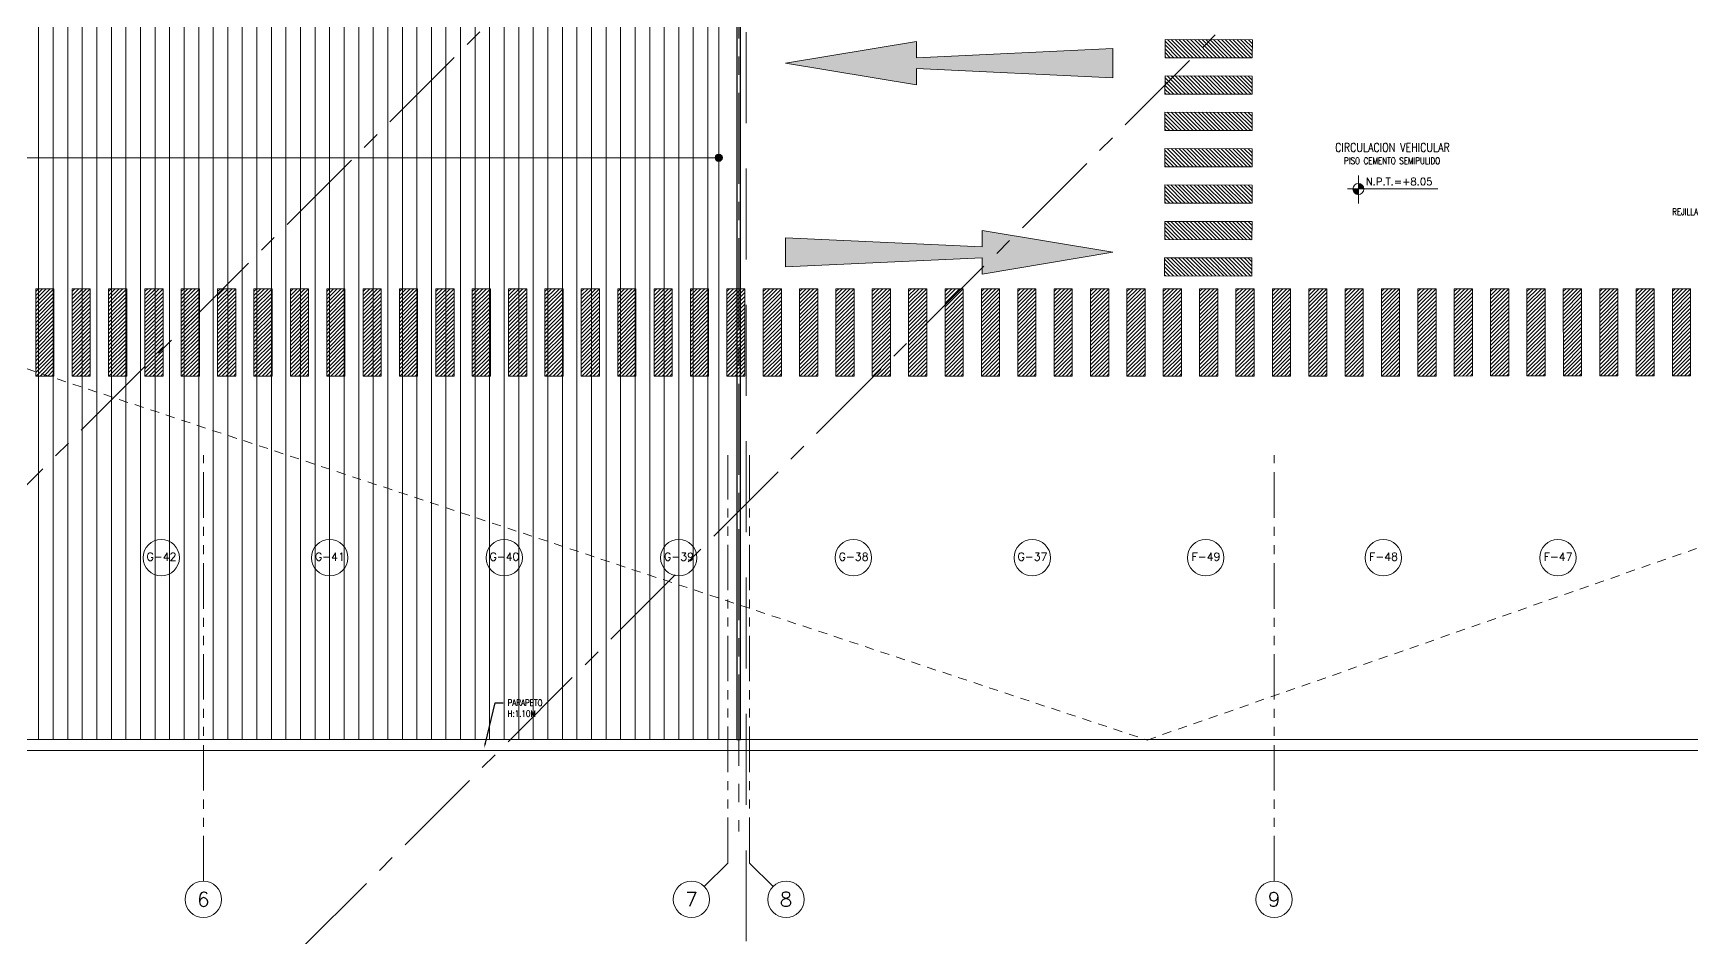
# Model space of a CAD drawing. Header units: millimetres. Extents: x 2085 to 2829, y 1347 to 1643.
# Drawn here: x 2147.1 to 2169.91, y 1360.36 to 1372.8 of the extents above; entities that cross this region are included whole.
import ezdxf
from ezdxf import colors
from ezdxf.entities.mleader import LeaderData, LeaderLine
from ezdxf.enums import TextEntityAlignment as Align
from ezdxf.math import Vec2, Vec3

# ---------------------------------------------------------------- set-up
doc = ezdxf.new("R2010")
doc.units = ezdxf.units.MM
for name, pattern in [('CENTER', [2, 1.25, -0.25, 0.25, -0.25]), ('DASHED2', [0.375, 0.25, -0.125]), ('HIDDEN2', [0.1875, 0.125, -0.0625]), ('PHANTOM', [2.5, 1.25, -0.25, 0.25, -0.25, 0.25, -0.25]), ('PHANTOM2', [1.25, 0.625, -0.125, 0.125, -0.125, 0.125, -0.125])]:
    doc.linetypes.add(name, pattern=pattern)
doc.layers.get('0').update_dxf_attribs({"color": 251, "lineweight": 9})
for name, color, linetype, lineweight in [('00_Grupo3S', 7, 'DASHED2', 0), ('A-BARANDAS', 251, 'Continuous', 9), ('A-EJES', 251, 'PHANTOM', 9), ('A-HATCH', 251, 'Continuous', 9), ('A-LINEAS', 251, 'Continuous', 9), ('A-MURO BAJO', 251, 'Continuous', 9), ('A-NIVELES-NPT', 251, 'Continuous', 9), ('A-NUMERO ESTAC', 251, 'Continuous', 13), ('A-PROYECCIONES', 251, 'HIDDEN2', 9), ('A-TEXTO-ACABADO PISO', 251, 'Continuous', 13), ('A-TEXTO-AMBIENTES', 251, 'Continuous', 9), ('A-TEXTO-INDICACIONES', 251, 'Continuous', 13), ('A_50_CortesElev', 251, 'CENTER', 13), ('CIRCULACION PEATONAL', 251, 'Continuous', 13), ('DLP_MURO BAJO', 251, 'Continuous', 13)]:
    doc.layers.add(name, color=color, linetype=linetype, lineweight=lineweight)
doc.layers.add('A-ETAPAS', color=251, linetype='Continuous', lineweight=9, plot=False)
doc.styles.add('R80', font='romans.shx', dxfattribs={"width": 0.8, "oblique": 15, "height": 0.1})
doc.styles.add('ROMANS', font='romans.shx', dxfattribs={"width": 0.8})
doc.styles.add('TXT_COTAS', font='romans.shx', dxfattribs={"width": 0.8})

# ---------------------------------------------------------------- blocks, each defined once
blk = doc.blocks.new('*U229')
at = {"layer": 'CIRCULACION PEATONAL'}
h = blk.add_hatch(dxfattribs=at)
h.set_pattern_fill('ANSI31', color=256, scale=0.3)
h.set_pattern_definition([(45, (60.250368, 0), (-0.0265165, 0.0265165), [])])
h.paths.add_polyline_path([(60.547, 0.228), (60.297, 0.228), (60.297, -0.972), (60.547, -0.972)])
h = blk.add_hatch(dxfattribs=at)
h.set_pattern_fill('ANSI31', color=256, scale=0.3)
h.set_pattern_definition([(45, (60.750368, 0), (-0.0265165, 0.0265165), [])])
h.paths.add_polyline_path([(61.047, 0.228), (60.797, 0.228), (60.797, -0.972), (61.047, -0.972)])
h = blk.add_hatch(dxfattribs=at)
h.set_pattern_fill('ANSI31', color=256, scale=0.3)
h.set_pattern_definition([(45, (61.250368, 0), (-0.0265165, 0.0265165), [])])
h.paths.add_polyline_path([(61.547, 0.228), (61.297, 0.228), (61.297, -0.972), (61.547, -0.972)])
h = blk.add_hatch(dxfattribs=at)
h.set_pattern_fill('ANSI31', color=256, scale=0.3)
h.set_pattern_definition([(45, (61.750368, 0), (-0.0265165, 0.0265165), [])])
h.paths.add_polyline_path([(62.047, 0.228), (61.797, 0.228), (61.797, -0.972), (62.047, -0.972)])
h = blk.add_hatch(dxfattribs=at)
h.set_pattern_fill('ANSI31', color=256, scale=0.3)
h.set_pattern_definition([(45, (62.250368, 0), (-0.0265165, 0.0265165), [])])
h.paths.add_polyline_path([(62.547, 0.228), (62.297, 0.228), (62.297, -0.972), (62.547, -0.972)])
h = blk.add_hatch(dxfattribs=at)
h.set_pattern_fill('ANSI31', color=256, scale=0.3)
h.set_pattern_definition([(45, (62.750368, 0), (-0.0265165, 0.0265165), [])])
h.paths.add_polyline_path([(63.047, 0.228), (62.797, 0.228), (62.797, -0.972), (63.047, -0.972)])
h = blk.add_hatch(dxfattribs=at)
h.set_pattern_fill('ANSI31', color=256, scale=0.3)
h.set_pattern_definition([(45, (63.250368, 0), (-0.0265165, 0.0265165), [])])
h.paths.add_polyline_path([(63.547, 0.228), (63.297, 0.228), (63.297, -0.972), (63.547, -0.972)])
h = blk.add_hatch(dxfattribs=at)
h.set_pattern_fill('ANSI31', color=256, scale=0.3)
h.set_pattern_definition([(45, (63.750368, 0), (-0.0265165, 0.0265165), [])])
h.paths.add_polyline_path([(64.047, 0.228), (63.797, 0.228), (63.797, -0.972), (64.047, -0.972)])
h = blk.add_hatch(dxfattribs=at)
h.set_pattern_fill('ANSI31', color=256, scale=0.3)
h.set_pattern_definition([(45, (64.250368, 0), (-0.0265165, 0.0265165), [])])
h.paths.add_polyline_path([(64.547, 0.228), (64.297, 0.228), (64.297, -0.972), (64.547, -0.972)])
h = blk.add_hatch(dxfattribs=at)
h.set_pattern_fill('ANSI31', color=256, scale=0.3)
h.set_pattern_definition([(45, (64.750368, 0), (-0.0265165, 0.0265165), [])])
h.paths.add_polyline_path([(65.047, 0.228), (64.797, 0.228), (64.797, -0.972), (65.047, -0.972)])
h = blk.add_hatch(dxfattribs=at)
h.set_pattern_fill('ANSI31', color=256, scale=0.3)
h.set_pattern_definition([(45, (65.250368, 0), (-0.0265165, 0.0265165), [])])
h.paths.add_polyline_path([(65.547, 0.228), (65.297, 0.228), (65.297, -0.972), (65.547, -0.972)])
h = blk.add_hatch(dxfattribs=at)
h.set_pattern_fill('ANSI31', color=256, scale=0.3)
h.set_pattern_definition([(45, (65.750368, 0), (-0.0265165, 0.0265165), [])])
h.paths.add_polyline_path([(66.047, 0.228), (65.797, 0.228), (65.797, -0.972), (66.047, -0.972)])
h = blk.add_hatch(dxfattribs=at)
h.set_pattern_fill('ANSI31', color=256, scale=0.3)
h.set_pattern_definition([(45, (66.250368, 0), (-0.0265165, 0.0265165), [])])
h.paths.add_polyline_path([(66.547, 0.228), (66.297, 0.228), (66.297, -0.972), (66.547, -0.972)])
h = blk.add_hatch(dxfattribs=at)
h.set_pattern_fill('ANSI31', color=256, scale=0.3)
h.set_pattern_definition([(45, (66.750368, 0), (-0.0265165, 0.0265165), [])])
h.paths.add_polyline_path([(67.047, 0.228), (66.797, 0.228), (66.797, -0.972), (67.047, -0.972)])
h = blk.add_hatch(dxfattribs=at)
h.set_pattern_fill('ANSI31', color=256, scale=0.3)
h.set_pattern_definition([(45, (67.250368, 0), (-0.0265165, 0.0265165), [])])
h.paths.add_polyline_path([(67.547, 0.228), (67.297, 0.228), (67.297, -0.972), (67.547, -0.972)])
h = blk.add_hatch(dxfattribs=at)
h.set_pattern_fill('ANSI31', color=256, scale=0.3)
h.set_pattern_definition([(45, (67.750368, 0), (-0.0265165, 0.0265165), [])])
h.paths.add_polyline_path([(68.047, 0.228), (67.797, 0.228), (67.797, -0.972), (68.047, -0.972)])
h = blk.add_hatch(dxfattribs=at)
h.set_pattern_fill('ANSI31', color=256, scale=0.3)
h.set_pattern_definition([(45, (68.250368, 0), (-0.0265165, 0.0265165), [])])
h.paths.add_polyline_path([(68.547, 0.228), (68.297, 0.228), (68.297, -0.972), (68.547, -0.972)])
h = blk.add_hatch(dxfattribs=at)
h.set_pattern_fill('ANSI31', color=256, scale=0.3)
h.set_pattern_definition([(45, (68.750368, 0), (-0.0265165, 0.0265165), [])])
h.paths.add_polyline_path([(69.047, 0.228), (68.797, 0.228), (68.797, -0.972), (69.047, -0.972)])
h = blk.add_hatch(dxfattribs=at)
h.set_pattern_fill('ANSI31', color=256, scale=0.3)
h.set_pattern_definition([(45, (69.250368, 0), (-0.0265165, 0.0265165), [])])
h.paths.add_polyline_path([(69.547, 0.228), (69.297, 0.228), (69.297, -0.972), (69.547, -0.972)])
h = blk.add_hatch(dxfattribs=at)
h.set_pattern_fill('ANSI31', color=256, scale=0.3)
h.set_pattern_definition([(45, (69.750368, 0), (-0.0265165, 0.0265165), [])])
h.paths.add_polyline_path([(70.047, 0.228), (69.797, 0.228), (69.797, -0.972), (70.047, -0.972)])
h = blk.add_hatch(dxfattribs=at)
h.set_pattern_fill('ANSI31', color=256, scale=0.3)
h.set_pattern_definition([(45, (70.250368, 0), (-0.0265165, 0.0265165), [])])
h.paths.add_polyline_path([(70.547, 0.228), (70.297, 0.228), (70.297, -0.972), (70.547, -0.972)])
h = blk.add_hatch(dxfattribs=at)
h.set_pattern_fill('ANSI31', color=256, scale=0.3)
h.set_pattern_definition([(45, (70.750368, 0), (-0.0265165, 0.0265165), [])])
h.paths.add_polyline_path([(71.047, 0.228), (70.797, 0.228), (70.797, -0.972), (71.047, -0.972)])
h = blk.add_hatch(dxfattribs=at)
h.set_pattern_fill('ANSI31', color=256, scale=0.3)
h.set_pattern_definition([(45, (71.250368, 0), (-0.0265165, 0.0265165), [])])
h.paths.add_polyline_path([(71.547, 0.228), (71.297, 0.228), (71.297, -0.972), (71.547, -0.972)])
h = blk.add_hatch(dxfattribs=at)
h.set_pattern_fill('ANSI31', color=256, scale=0.3)
h.set_pattern_definition([(45, (71.750368, 0), (-0.0265165, 0.0265165), [])])
h.paths.add_polyline_path([(72.047, 0.228), (71.797, 0.228), (71.797, -0.972), (72.047, -0.972)])
h = blk.add_hatch(dxfattribs=at)
h.set_pattern_fill('ANSI31', color=256, scale=0.3)
h.set_pattern_definition([(45, (72.250368, 0), (-0.0265165, 0.0265165), [])])
h.paths.add_polyline_path([(72.547, 0.228), (72.297, 0.228), (72.297, -0.972), (72.547, -0.972)])
h = blk.add_hatch(dxfattribs=at)
h.set_pattern_fill('ANSI31', color=256, scale=0.3)
h.set_pattern_definition([(45, (72.750368, 0), (-0.0265165, 0.0265165), [])])
h.paths.add_polyline_path([(73.047, 0.228), (72.797, 0.228), (72.797, -0.972), (73.047, -0.972)])
h = blk.add_hatch(dxfattribs=at)
h.set_pattern_fill('ANSI31', color=256, scale=0.3)
h.set_pattern_definition([(45, (73.250368, 0), (-0.0265165, 0.0265165), [])])
h.paths.add_polyline_path([(73.547, 0.228), (73.297, 0.228), (73.297, -0.972), (73.547, -0.972)])
h = blk.add_hatch(dxfattribs=at)
h.set_pattern_fill('ANSI31', color=256, scale=0.3)
h.set_pattern_definition([(45, (73.750368, 0), (-0.0265165, 0.0265165), [])])
h.paths.add_polyline_path([(74.047, 0.228), (73.797, 0.228), (73.797, -0.972), (74.047, -0.972)])
h = blk.add_hatch(dxfattribs=at)
h.set_pattern_fill('ANSI31', color=256, scale=0.3)
h.set_pattern_definition([(45, (74.250368, 0), (-0.0265165, 0.0265165), [])])
h.paths.add_polyline_path([(74.547, 0.228), (74.297, 0.228), (74.297, -0.972), (74.547, -0.972)])
h = blk.add_hatch(dxfattribs=at)
h.set_pattern_fill('ANSI31', color=256, scale=0.3)
h.set_pattern_definition([(45, (74.750368, 0), (-0.0265165, 0.0265165), [])])
h.paths.add_polyline_path([(75.047, 0.228), (74.797, 0.228), (74.797, -0.972), (75.047, -0.972)])
h = blk.add_hatch(dxfattribs=at)
h.set_pattern_fill('ANSI31', color=256, scale=0.3)
h.set_pattern_definition([(45, (75.250368, 0), (-0.0265165, 0.0265165), [])])
h.paths.add_polyline_path([(75.547, 0.228), (75.297, 0.228), (75.297, -0.972), (75.547, -0.972)])
h = blk.add_hatch(dxfattribs=at)
h.set_pattern_fill('ANSI31', color=256, scale=0.3)
h.set_pattern_definition([(45, (75.750368, 0), (-0.0265165, 0.0265165), [])])
h.paths.add_polyline_path([(76.047, 0.228), (75.797, 0.228), (75.797, -0.972), (76.047, -0.972)])
h = blk.add_hatch(dxfattribs=at)
h.set_pattern_fill('ANSI31', color=256, scale=0.3)
h.set_pattern_definition([(45, (76.250368, 0), (-0.0265165, 0.0265165), [])])
h.paths.add_polyline_path([(76.547, 0.228), (76.297, 0.228), (76.297, -0.972), (76.547, -0.972)])
h = blk.add_hatch(dxfattribs=at)
h.set_pattern_fill('ANSI31', color=256, scale=0.3)
h.set_pattern_definition([(45, (76.750368, 0), (-0.0265165, 0.0265165), [])])
h.paths.add_polyline_path([(77.047, 0.228), (76.797, 0.228), (76.797, -0.972), (77.047, -0.972)])
h = blk.add_hatch(dxfattribs=at)
h.set_pattern_fill('ANSI31', color=256, scale=0.3)
h.set_pattern_definition([(45, (77.250368, 0), (-0.0265165, 0.0265165), [])])
h.paths.add_polyline_path([(77.547, 0.228), (77.297, 0.228), (77.297, -0.972), (77.547, -0.972)])
h = blk.add_hatch(dxfattribs=at)
h.set_pattern_fill('ANSI31', color=256, scale=0.3)
h.set_pattern_definition([(45, (77.750368, 0), (-0.0265165, 0.0265165), [])])
h.paths.add_polyline_path([(78.047, 0.228), (77.797, 0.228), (77.797, -0.972), (78.047, -0.972)])
h = blk.add_hatch(dxfattribs=at)
h.set_pattern_fill('ANSI31', color=256, scale=0.3)
h.set_pattern_definition([(45, (78.250368, 0), (-0.0265165, 0.0265165), [])])
h.paths.add_polyline_path([(78.547, 0.228), (78.297, 0.228), (78.297, -0.972), (78.547, -0.972)])
h = blk.add_hatch(dxfattribs=at)
h.set_pattern_fill('ANSI31', color=256, scale=0.3)
h.set_pattern_definition([(45, (78.750368, 0), (-0.0265165, 0.0265165), [])])
h.paths.add_polyline_path([(79.047, 0.228), (78.797, 0.228), (78.797, -0.972), (79.047, -0.972)])
h = blk.add_hatch(dxfattribs=at)
h.set_pattern_fill('ANSI31', color=256, scale=0.3)
h.set_pattern_definition([(45, (79.250368, 0), (-0.0265165, 0.0265165), [])])
h.paths.add_polyline_path([(79.547, 0.228), (79.297, 0.228), (79.297, -0.972), (79.547, -0.972)])
h = blk.add_hatch(dxfattribs=at)
h.set_pattern_fill('ANSI31', color=256, scale=0.3)
h.set_pattern_definition([(45, (79.750368, 0), (-0.0265165, 0.0265165), [])])
h.paths.add_polyline_path([(80.047, 0.228), (79.797, 0.228), (79.797, -0.972), (80.047, -0.972)])
h = blk.add_hatch(dxfattribs=at)
h.set_pattern_fill('ANSI31', color=256, scale=0.3)
h.set_pattern_definition([(45, (80.250368, 0), (-0.0265165, 0.0265165), [])])
h.paths.add_polyline_path([(80.547, 0.228), (80.297, 0.228), (80.297, -0.972), (80.547, -0.972)])
h = blk.add_hatch(dxfattribs=at)
h.set_pattern_fill('ANSI31', color=256, scale=0.3)
h.set_pattern_definition([(45, (80.750368, 0), (-0.0265165, 0.0265165), [])])
h.paths.add_polyline_path([(81.047, 0.228), (80.797, 0.228), (80.797, -0.972), (81.047, -0.972)])
h = blk.add_hatch(dxfattribs=at)
h.set_pattern_fill('ANSI31', color=256, scale=0.3)
h.set_pattern_definition([(45, (81.250368, 0), (-0.0265165, 0.0265165), [])])
h.paths.add_polyline_path([(81.547, 0.228), (81.297, 0.228), (81.297, -0.972), (81.547, -0.972)])
h = blk.add_hatch(dxfattribs=at)
h.set_pattern_fill('ANSI31', color=256, scale=0.3)
h.set_pattern_definition([(45, (81.750368, 0), (-0.0265165, 0.0265165), [])])
h.paths.add_polyline_path([(82.047, 0.228), (81.797, 0.228), (81.797, -0.972), (82.047, -0.972)])
h = blk.add_hatch(dxfattribs=at)
h.set_pattern_fill('ANSI31', color=256, scale=0.3)
h.set_pattern_definition([(45, (82.250368, 0), (-0.0265165, 0.0265165), [])])
h.paths.add_polyline_path([(82.547, 0.228), (82.297, 0.228), (82.297, -0.972), (82.547, -0.972)])
h = blk.add_hatch(dxfattribs=at)
h.set_pattern_fill('ANSI31', color=256, scale=0.3)
h.set_pattern_definition([(45, (82.750368, 0), (-0.0265165, 0.0265165), [])])
h.paths.add_polyline_path([(83.047, 0.228), (82.797, 0.228), (82.797, -0.972), (83.047, -0.972)])
for points in [[(60.297, -0.972), (60.547, -0.972), (60.547, 0.228), (60.297, 0.228)], [(60.797, -0.972), (61.047, -0.972), (61.047, 0.228), (60.797, 0.228)], [(61.297, -0.972), (61.547, -0.972), (61.547, 0.228), (61.297, 0.228)], [(61.797, -0.972), (62.047, -0.972), (62.047, 0.228), (61.797, 0.228)], [(62.297, -0.972), (62.547, -0.972), (62.547, 0.228), (62.297, 0.228)], [(62.797, -0.972), (63.047, -0.972), (63.047, 0.228), (62.797, 0.228)], [(63.297, -0.972), (63.547, -0.972), (63.547, 0.228), (63.297, 0.228)], [(63.797, -0.972), (64.047, -0.972), (64.047, 0.228), (63.797, 0.228)], [(64.297, -0.972), (64.547, -0.972), (64.547, 0.228), (64.297, 0.228)], [(64.797, -0.972), (65.047, -0.972), (65.047, 0.228), (64.797, 0.228)], [(65.297, -0.972), (65.547, -0.972), (65.547, 0.228), (65.297, 0.228)], [(65.797, -0.972), (66.047, -0.972), (66.047, 0.228), (65.797, 0.228)], [(66.297, -0.972), (66.547, -0.972), (66.547, 0.228), (66.297, 0.228)], [(66.797, -0.972), (67.047, -0.972), (67.047, 0.228), (66.797, 0.228)], [(67.297, -0.972), (67.547, -0.972), (67.547, 0.228), (67.297, 0.228)], [(67.797, -0.972), (68.047, -0.972), (68.047, 0.228), (67.797, 0.228)], [(68.297, -0.972), (68.547, -0.972), (68.547, 0.228), (68.297, 0.228)], [(68.797, -0.972), (69.047, -0.972), (69.047, 0.228), (68.797, 0.228)], [(69.297, -0.972), (69.547, -0.972), (69.547, 0.228), (69.297, 0.228)], [(69.797, -0.972), (70.047, -0.972), (70.047, 0.228), (69.797, 0.228)], [(70.297, -0.972), (70.547, -0.972), (70.547, 0.228), (70.297, 0.228)], [(70.797, -0.972), (71.047, -0.972), (71.047, 0.228), (70.797, 0.228)], [(71.297, -0.972), (71.547, -0.972), (71.547, 0.228), (71.297, 0.228)], [(71.797, -0.972), (72.047, -0.972), (72.047, 0.228), (71.797, 0.228)], [(72.297, -0.972), (72.547, -0.972), (72.547, 0.228), (72.297, 0.228)], [(72.797, -0.972), (73.047, -0.972), (73.047, 0.228), (72.797, 0.228)], [(73.297, -0.972), (73.547, -0.972), (73.547, 0.228), (73.297, 0.228)], [(73.797, -0.972), (74.047, -0.972), (74.047, 0.228), (73.797, 0.228)], [(74.297, -0.972), (74.547, -0.972), (74.547, 0.228), (74.297, 0.228)], [(74.797, -0.972), (75.047, -0.972), (75.047, 0.228), (74.797, 0.228)], [(75.297, -0.972), (75.547, -0.972), (75.547, 0.228), (75.297, 0.228)], [(75.797, -0.972), (76.047, -0.972), (76.047, 0.228), (75.797, 0.228)], [(76.297, -0.972), (76.547, -0.972), (76.547, 0.228), (76.297, 0.228)], [(76.797, -0.972), (77.047, -0.972), (77.047, 0.228), (76.797, 0.228)], [(77.297, -0.972), (77.547, -0.972), (77.547, 0.228), (77.297, 0.228)], [(77.797, -0.972), (78.047, -0.972), (78.047, 0.228), (77.797, 0.228)], [(78.297, -0.972), (78.547, -0.972), (78.547, 0.228), (78.297, 0.228)], [(78.797, -0.972), (79.047, -0.972), (79.047, 0.228), (78.797, 0.228)], [(79.297, -0.972), (79.547, -0.972), (79.547, 0.228), (79.297, 0.228)], [(79.797, -0.972), (80.047, -0.972), (80.047, 0.228), (79.797, 0.228)], [(80.297, -0.972), (80.547, -0.972), (80.547, 0.228), (80.297, 0.228)], [(80.797, -0.972), (81.047, -0.972), (81.047, 0.228), (80.797, 0.228)], [(81.297, -0.972), (81.547, -0.972), (81.547, 0.228), (81.297, 0.228)], [(81.797, -0.972), (82.047, -0.972), (82.047, 0.228), (81.797, 0.228)], [(82.297, -0.972), (82.547, -0.972), (82.547, 0.228), (82.297, 0.228)], [(82.797, -0.972), (83.047, -0.972), (83.047, 0.228), (82.797, 0.228)]]:
    blk.add_lwpolyline(points, close=True, dxfattribs=at)
blk = doc.blocks.new('EJES 1P')
at = {"layer": 'A-EJES', "linetype": 'PHANTOM2'}
for p, q in [((40.951, -18.221), (41.274, -17.898)), ((41.898, -18.221), (41.574, -17.898))]:
    blk.add_line(p, q, dxfattribs=at)
for points in [[(34.064, -18.151), (34.064, -12.292)], [(41.274, -17.898), (41.274, -12.292)], [(41.574, -17.898), (41.574, -12.292)], [(48.784, -18.151), (48.784, -12.292)]]:
    blk.add_lwpolyline(points, dxfattribs=at)
at = {"layer": 'A-EJES', "linetype": 'Continuous'}
for centre in [(34.064, -18.398), (40.774, -18.398), (42.074, -18.398), (48.784, -18.398)]:
    blk.add_circle(centre, 0.25, dxfattribs=at)
at = {"layer": 'A-EJES', "linetype": 'Continuous', "style": 'ROMANS'}
for s, p in [('6', (34.064, -18.398)), ('7', (40.774, -18.398)), ('8', (42.074, -18.398)), ('9', (48.784, -18.398))]:
    blk.add_text(s, height=0.2, dxfattribs=at).set_placement(p, align=Align.MIDDLE_CENTER)
blk = doc.blocks.new('*U224')
at = {"layer": 'CIRCULACION PEATONAL'}
h = blk.add_hatch(dxfattribs=at)
h.set_pattern_fill('ANSI31', color=256, scale=0.3)
h.set_pattern_definition([(45, (114.11085, 0), (-0.0265165, 0.0265165), [])])
h.paths.add_polyline_path([(114.408, 0.228), (114.158, 0.228), (114.158, -0.972), (114.408, -0.972)])
h = blk.add_hatch(dxfattribs=at)
h.set_pattern_fill('ANSI31', color=256, scale=0.3)
h.set_pattern_definition([(45, (114.61085, 0), (-0.0265165, 0.0265165), [])])
h.paths.add_polyline_path([(114.908, 0.228), (114.658, 0.228), (114.658, -0.972), (114.908, -0.972)])
h = blk.add_hatch(dxfattribs=at)
h.set_pattern_fill('ANSI31', color=256, scale=0.3)
h.set_pattern_definition([(45, (115.11085, 0), (-0.0265165, 0.0265165), [])])
h.paths.add_polyline_path([(115.408, 0.228), (115.158, 0.228), (115.158, -0.972), (115.408, -0.972)])
h = blk.add_hatch(dxfattribs=at)
h.set_pattern_fill('ANSI31', color=256, scale=0.3)
h.set_pattern_definition([(45, (115.61085, 0), (-0.0265165, 0.0265165), [])])
h.paths.add_polyline_path([(115.908, 0.228), (115.658, 0.228), (115.658, -0.972), (115.908, -0.972)])
h = blk.add_hatch(dxfattribs=at)
h.set_pattern_fill('ANSI31', color=256, scale=0.3)
h.set_pattern_definition([(45, (116.11085, 0), (-0.0265165, 0.0265165), [])])
h.paths.add_polyline_path([(116.408, 0.228), (116.158, 0.228), (116.158, -0.972), (116.408, -0.972)])
h = blk.add_hatch(dxfattribs=at)
h.set_pattern_fill('ANSI31', color=256, scale=0.3)
h.set_pattern_definition([(45, (116.61085, 0), (-0.0265165, 0.0265165), [])])
h.paths.add_polyline_path([(116.908, 0.228), (116.658, 0.228), (116.658, -0.972), (116.908, -0.972)])
h = blk.add_hatch(dxfattribs=at)
h.set_pattern_fill('ANSI31', color=256, scale=0.3)
h.set_pattern_definition([(45, (117.11085, 0), (-0.0265165, 0.0265165), [])])
h.paths.add_polyline_path([(117.408, 0.228), (117.158, 0.228), (117.158, -0.972), (117.408, -0.972)])
for points in [[(114.158, -0.972), (114.408, -0.972), (114.408, 0.228), (114.158, 0.228)], [(114.658, -0.972), (114.908, -0.972), (114.908, 0.228), (114.658, 0.228)], [(115.158, -0.972), (115.408, -0.972), (115.408, 0.228), (115.158, 0.228)], [(115.658, -0.972), (115.908, -0.972), (115.908, 0.228), (115.658, 0.228)], [(116.158, -0.972), (116.408, -0.972), (116.408, 0.228), (116.158, 0.228)], [(116.658, -0.972), (116.908, -0.972), (116.908, 0.228), (116.658, 0.228)], [(117.158, -0.972), (117.408, -0.972), (117.408, 0.228), (117.158, 0.228)]]:
    blk.add_lwpolyline(points, close=True, dxfattribs=at)
blk = doc.blocks.new('PO_GUARDIA CIVIL ESQ FAISANES_PLANTAS_Sotanos_REVA_2022.01.24 - copia$0$XREF_SOTANOS - ETAPA 1-2020.06.26$0$frr')
at = {"transparency": 33554687}
blk.add_hatch(color=8, dxfattribs=at).paths.add_polyline_path([(0.002, -0.011), (-0.002, -0.011), (-0.3, -1.8), (-0.075, -1.8), (-0.2, -4.5), (0.2, -4.5), (0.075, -1.8), (0.3, -1.8)])
at = {"color": 7}
blk.add_lwpolyline([(-0.2, -4.5), (0.2, -4.5), (0.075, -1.8), (0.3, -1.8), (0, 0), (-0.3, -1.8), (-0.075, -1.8)], close=True, dxfattribs=at)
blk = doc.blocks.new('SIM NIVEL PLANTA')
at = {"linetype": 'Continuous'}
h = blk.add_hatch(dxfattribs=at)
h.set_pattern_fill('_USER', color=256, scale=0.099996, angle=45, style=0, pattern_type=0)
h.set_pattern_definition([(45, (35396.10581, 26516.4892), (-0.0707080889, 0.0707080889), [])])
h.paths.add_polyline_path([(-17.03, 0), (-15.53, 0, 0.409209), (-17.03, 1.47)])
h.paths.add_polyline_path([(-18.53, 0, 0.419236), (-17.03, -1.53), (-17.03, 0)])
for p, q in [((4.81, 0), (-20, 0)), ((-17.03, -3.97), (-17.03, 3.72))]:
    blk.add_line(p, q)
blk.add_circle((-17.03, -0.03), 1.5, dxfattribs=at)
at = {"style": 'R80'}
blk.add_attdef('N.P.T.+0.00', text='', height=2.03, dxfattribs=at).set_placement((-5.83, 2.01), align=Align.MIDDLE_CENTER)
blk = doc.blocks.new('EJE')
at = {"linetype": 'Continuous'}
blk.add_circle((0, 0), 0.5, dxfattribs=at)
at = {"layer": 'A-TEXTO-INDICACIONES', "style": 'ROMANS'}
blk.add_attdef('EJE', text='', height=0.22, rotation=0, dxfattribs=at).set_placement((0.007, 0.028), align=Align.MIDDLE_CENTER)

msp = doc.modelspace()

# ---------------------------------------------------------------- hatches: boundary and pattern name
h = msp.add_hatch(color=256)
h.dxf.hatch_style = 1
edge = h.paths.add_edge_path()
edge.add_arc((2156.531, 1371.088), 0.05, 0, 360)
at = {"layer": 'A-HATCH'}
h = msp.add_hatch(dxfattribs=at)
h.set_pattern_fill('_USER', color=256, scale=0.2, angle=90, pattern_type=0)
h.set_pattern_definition([(90, (2156.7795, 1371.09012), (-0.2, 1e-17), [])])
h.paths.add_polyline_path([(2125.409, 1379.09), (2125.409, 1363.09), (2156.529, 1363.09), (2156.529, 1379.09)])
h.paths.add_polyline_path([(2142.559, 1379.09), (2142.859, 1379.09), (2142.859, 1363.09), (2142.559, 1363.09)], flags=16)

# ---------------------------------------------------------------- linework, layer by layer
msp.add_line((2125.407, 1371.09), (2156.529, 1371.09))
msp.add_circle((2156.529, 1371.09), 0.05)
at = {"layer": '00_Grupo3S', "color": 2, "ltscale": 5}
msp.add_lwpolyline([(2156.906, 1643.032), (2183.584, 1643.032), (2183.584, 1347.191), (2156.906, 1347.191)], close=True, dxfattribs=at)
at = {"layer": 'A-BARANDAS', "lineweight": 30}
msp.add_lwpolyline([(2156.779, 1363.09), (2156.829, 1363.09), (2156.829, 1379.09), (2156.779, 1379.09)], close=True, dxfattribs=at)
at = {"layer": 'A-ETAPAS', "linetype": 'CENTER'}
msp.add_line((2156.804, 1383.983), (2156.804, 1361.827), dxfattribs=at)
at = {"layer": 'A-ETAPAS', "color": 4, "linetype": 'CENTER'}
msp.add_line((2156.806, 1383.98), (2156.806, 1361.825), dxfattribs=at)
at = {"layer": 'A-LINEAS'}
msp.add_lwpolyline([(2125.409, 1379.09), (2125.409, 1363.09), (2156.529, 1363.09), (2156.529, 1379.09)], close=True, dxfattribs=at)
at = {"layer": 'A-MURO BAJO'}
msp.add_line((2100.503, 1362.94), (2232.269, 1362.94), dxfattribs=at)
msp.add_lwpolyline([(2116.705, 1363.09), (2232.019, 1363.09), (2232.019, 1368.09)], dxfattribs=at)
at = {"layer": 'A-PROYECCIONES'}
for p, q in [((2114.116, 1379.09), (2162.419, 1363.083)), ((2162.419, 1363.083), (2208.305, 1379.09))]:
    msp.add_line(p, q, dxfattribs=at)
at = {"layer": 'A_50_CortesElev'}
for points in [[(2159.964, 1379.54), (2138.751, 1358.327)], [(2164.416, 1373.84), (2143.202, 1352.627)]]:
    msp.add_lwpolyline(points, dxfattribs=at)

# ---------------------------------------------------------------- block references
msp.add_blockref('EJES 1P', (2115.38, 1379.29))
at = {"transparency": 33554483}
for p, rotation in [((2157.449, 1372.39), 90), ((2157.449, 1372.39), 90), ((2161.949, 1369.79), 270), ((2161.949, 1369.79), 270)]:
    msp.add_blockref('PO_GUARDIA CIVIL ESQ FAISANES_PLANTAS_Sotanos_REVA_2022.01.24 - copia$0$XREF_SOTANOS - ETAPA 1-2020.06.26$0$frr', p, dxfattribs=dict(at, rotation=rotation))
for name, p, rotation in [('*U224', (2163.852, 1486.871), 269.8920787475916), ('*U229', (2230.187, 1368.317), 180.0005141974605)]:
    msp.add_blockref(name, p, dxfattribs=dict(rotation=rotation))
at = {"layer": 'A-NIVELES-NPT', "xscale": 0.05, "yscale": 0.05, "zscale": 0.05}
msp.add_blockref('SIM NIVEL PLANTA', (2166.174, 1370.661), dxfattribs=at).add_auto_attribs({'N.P.T.+0.00': 'N.P.T.=+8.05'})
at = {"layer": 'A-NUMERO ESTAC', "xscale": 0.5, "yscale": 0.5, "zscale": 0.5}
for p, values in [((2148.865, 1365.59, 0), {'EJE': 'G-42'}), ((2151.18, 1365.59, 0), {'EJE': 'G-41'}), ((2153.58, 1365.59, 0), {'EJE': 'G-40'}), ((2155.98, 1365.59, 0), {'EJE': 'G-39'}), ((2158.38, 1365.59, 0), {'EJE': 'G-38'}), ((2160.839, 1365.59, 0), {'EJE': 'G-37'}), ((2163.224, 1365.59, 0), {'EJE': 'F-49'}), ((2165.665, 1365.59, 0), {'EJE': 'F-48'}), ((2168.065, 1365.59, 0), {'EJE': 'F-47'})]:
    msp.add_blockref('EJE', p, dxfattribs=at).add_auto_attribs(values)
at = {"layer": 'DLP_MURO BAJO'}
msp.add_blockref('EJES 1P', (2115.38, 1379.29), dxfattribs=at)

# ---------------------------------------------------------------- texts
at = {"layer": 'A-TEXTO-ACABADO PISO', "insert": (2165.786, 1371.093), "char_height": 0.09, "attachment_point": 2, "style": 'ROMANS'}
msp.add_mtext_dynamic_manual_height_columns('PISO CEMENTO SEMIPULIDO', width=1.58631, gutter_width=12.5, heights=[0], dxfattribs=at)
at = {"layer": 'A-TEXTO-AMBIENTES', "insert": (2165.791, 1371.231, 0), "char_height": 0.12, "width": 2.55621, "attachment_point": 5, "style": 'ROMANS'}
msp.add_mtext('CIRCULACION VEHICULAR', dxfattribs=at)

# ---------------------------------------------------------------- leaders
at = {"layer": 'A-TEXTO-INDICACIONES'}
ml = msp.add_multileader_mtext('Standard', dxfattribs=at)
ml.set_content('REJILLA SUMIDERO', color=256, style='TXT_COTAS')
ml.set_leader_properties(color=7)
ml.build(insert=Vec2(0, 0))
ml.multileader.update_dxf_attribs({"dogleg_length": 0.11, "arrow_head_size": 0.07})
ctx = ml.context
ctx.base_point, ctx.char_height, ctx.arrow_head_size, ctx.landing_gap_size, ctx.plane_origin = Vec3(2169.494, 1370.346), 0.09, 0.07, 0.05, Vec3(2169.895, 1369.821)
ctx.text_align_type = 2
notes = []
notes.append((ctx, [(1, (1, 1, 0), (2170.688, 1370.346), (-1, 0), 0.11, [(0, [(2171.07, 1369.952)], 0, [])])]))
ctx.mtext.insert, ctx.mtext.width, ctx.mtext.alignment, ctx.mtext.flow_direction = Vec3(2170.528, 1370.391), 1.01201, 3, 5
ml = msp.add_multileader_mtext('Standard', dxfattribs=at)
ml.set_content('\\pxsm1,ql,t16;PARAPETO\\PH:1.10M', color=256, style='TXT_COTAS')
ml.set_leader_properties(color=7)
ml.build(insert=Vec2(0, 0))
ml.multileader.update_dxf_attribs({"dogleg_length": 0.11, "arrow_head_size": 0.07})
ctx = ml.context
ctx.base_point, ctx.char_height, ctx.arrow_head_size, ctx.landing_gap_size, ctx.plane_origin = Vec3(2153.566, 1363.596), 0.09, 0.07, 0.05, Vec3(2153.302, 1363.158)
ctx.text_align_type = 2
notes.append((ctx, [(0, (1, 1, 0), (2153.455, 1363.596), (1, 0), 0.11, [(0, [(2153.304, 1362.972)], 0, [])])]))
ctx.mtext.insert, ctx.mtext.width, ctx.mtext.defined_height, ctx.mtext.alignment, ctx.mtext.flow_direction = Vec3(2154.127, 1363.641), 0.5012, 0.434, 3, 5
for ctx, leaders in notes:
    for number, flags, end, landing, length, lines in leaders:
        leader = LeaderData()
        leader.index, (leader.has_last_leader_line, leader.has_dogleg_vector, leader.attachment_direction) = number, flags
        leader.last_leader_point, leader.dogleg_vector, leader.dogleg_length = Vec3(end), Vec3(landing), length
        for number, points, colour, breaks in lines:
            line = LeaderLine()
            line.index, line.vertices, line.color, line.breaks = number, Vec3.list(points), colors.encode_raw_color(colour), breaks
            leader.lines.append(line)
        ctx.leaders.append(leader)

doc.saveas('drawing.dxf')
